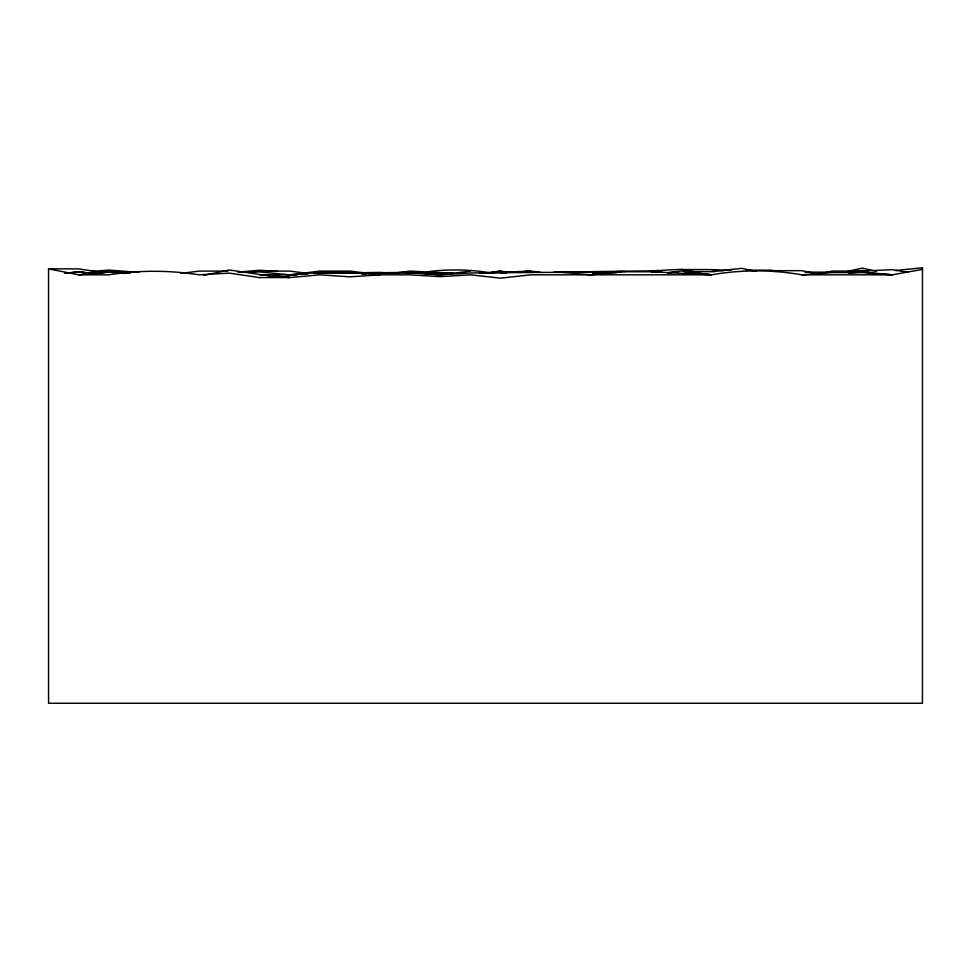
<?xml version="1.0" encoding="UTF-8"?>
<svg xmlns="http://www.w3.org/2000/svg" width="971" height="971" viewBox="0 0 971 971"><rect width="100%" height="100%" fill="white"/><g stroke="black" fill="none" stroke-linecap="round" stroke-linejoin="round"><path stroke-width="1.46" d="M819.136 274.198L832.05 271.067L862.175 271.067L892.313 269.695L908.103 272.39M847.829 271.322L862.175 268.13L876.534 271.322M203.522 275.4L229.362 269.987L259.488 274.453L289.625 277.572L319.762 274.829L349.9 276.832L380.025 274.829L410.163 274.829L440.3 276.65L470.437 274.829L500.563 278.167L530.7 274.829L711.512 274.829A261.648 261.648 0 0 1 801.912 274.829L892.313 274.829L922.45 269.368M98.775 272.487L108.825 270.569L130.345 273.118M93.034 274.368L95.898 273.895M98.775 273.434L108.825 271.795L129.908 272.584M486.216 273.3L500.563 271.103L510.612 272.353M856.446 271.297L862.175 270.46L867.916 271.297M616.803 271.479L625.409 271.479M668.461 272.608L681.375 270.933L711.512 274.829L651.238 271.759L621.1 271.759L590.975 274.829L560.837 272.268L470.437 272.96L440.3 274.829L410.163 272.766L370.995 273.385M180.57 273.409L199.225 271.103L227.845 271.103M249.45 272.353L259.488 271.103L289.625 271.103L308.28 273.409M301.107 273.409L319.762 271.103L349.9 271.103L368.555 273.409M391.507 273.409L410.163 271.103L453.858 273.312M470.437 271.103L440.3 274.829L410.163 272.414L313.73 273.349M481.907 273.409L500.563 271.103M667.817 273.203L670.827 272.863M675.343 272.341L678.365 271.989M667.817 272.96L678.365 271.759M553.3 272.438L560.837 271.649L621.1 272.281M895.335 270.533L922.45 267.741L922.45 703.259L48.55 703.259L48.55 268.821L78.687 268.906L101.639 272.317M83.203 273.252L108.825 270.703L120.295 272.281M556.31 272.426L590.975 272.014L603.889 274.223M848.618 273.264L862.175 271.989L892.313 274.829L862.175 272.572L832.05 272.572L801.912 274.829M48.55 268.882L78.687 274.829L108.825 272.123L123.887 273.47M65.13 273.349L78.687 272.135L95.255 273.616L78.687 271.904L65.13 273.215L78.687 271.929L95.255 273.531M238.393 272.123L259.488 270.229L277.572 271.37M92.245 271.455L108.825 270.096L138.95 272.366M479.468 273.264L530.7 271.103L540.75 272.353M307.71 273.713L289.625 274.829L259.488 271.904L238.393 271.904M405.647 273.3L440.3 272.887L452.352 273.664L447.837 273.713M238.393 272.329L247.435 271.807M254.972 271.37L257.983 271.188M485.5 273.3L493.037 272.887M307.71 273.858L289.625 274.829L319.762 272.414L349.9 272.414L380.025 274.829M316.752 273.373L380.025 272.414L392.078 273.385M590.975 271.649L651.238 270.86L681.375 269.331L698.598 272.475M503.585 272.329L520.153 271.589M524.68 271.382L530.7 271.103M714.522 270.424L731.09 270.266M681.375 269.586L711.512 269.586L723.565 270.703M746.165 270.169L771.775 270.169L776.084 271.492M771.775 270.678L801.912 270.678L819.136 274.259M684.385 271.649L711.512 271.649L741.638 268.348L755.996 271.431M804.923 272.147L830.545 272.147M592.48 272.802L616.585 272.802M78.687 274.829L108.825 274.829A290.681 290.681 0 0 1 199.225 274.829L229.362 273.106L259.488 277.572L289.625 277.572L267.025 275.521M297.162 274.829L259.488 274.829L289.625 277.233M500.563 272.96L506.595 273.337M592.48 272.9L598.5 273.312M300.173 273.082L303.183 273.349M651.238 271.759L657.27 272.378M684.385 271.746L711.512 274.696M711.512 271.334L714.522 271.686M349.9 272.414L357.073 273.3M361.37 273.822L365.679 274.356M651.238 270.86L662.72 272.378M123.171 272.669L127.468 273.264M427.313 271.807A211.18 211.18 0 0 1 490.61 272.9"/></g></svg>
